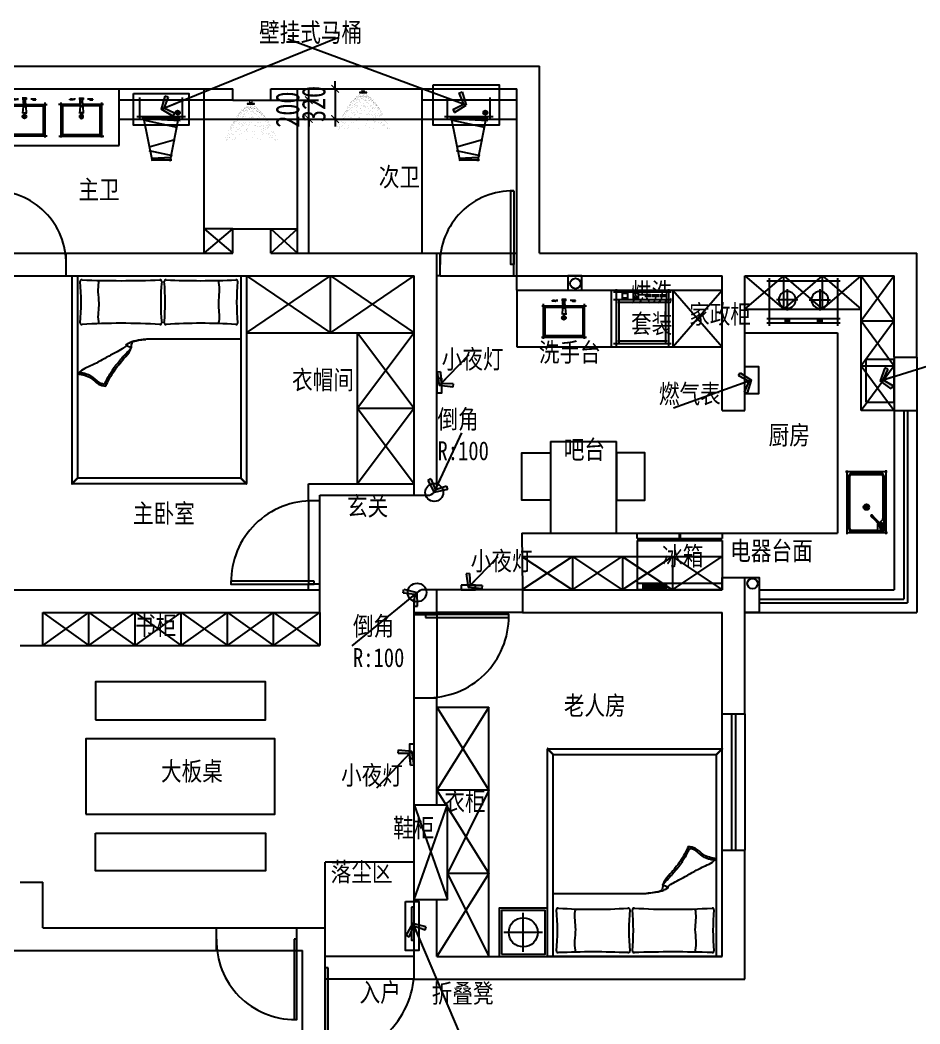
# Model space of a CAD drawing. Header units: millimetres. Extents: x -2231407 to 1513712, y -2704583 to 257.
# Drawn here: x 592898 to 602422, y -1352270 to -1341649 of the extents above; entities that cross this region are included whole.
import ezdxf

# ---------------------------------------------------------------- set-up
doc = ezdxf.new("R2010")
doc.units = ezdxf.units.MM
doc.layers.add('044', color=131, linetype='Continuous', lineweight=9)
for name, color, linetype in [('3', 3, 'Continuous'), ('4', 4, 'Continuous'), ('IBS-Refe', 50, 'Continuous')]:
    doc.layers.add(name, color=color, linetype=linetype)
doc.styles.add('仿宋', font='', dxfattribs={"width": 0.8})
doc.styles.add('说明文字', font='', dxfattribs={"width": 0.75})
doc.styles.get('仿宋').set_extended_font_data('仿宋_GB2312')
doc.styles.get('说明文字').set_extended_font_data('SimSun')
doc.dimstyles.new('1--100', dxfattribs={"dimscale": 100, "dimtxt": 2.5, "dimasz": 0.8, "dimexe": 1, "dimexo": 0.1, "dimgap": 1, "dimtad": 3, "dimdec": 4, "dimrnd": 5, "dimzin": 0, "dimdsep": 46, "dimtxsty": '说明文字', "dimblk": 'ARCHTICK', "dimcen": 0.13, "dimazin": 0, "dimtfac": 1, "dimtdec": 4, "dimtix": 1, "dimtmove": 2, "dimatfit": 3, "dimldrblk": '0定义箭头', "dimfxl": 5, "dimfxlon": 1, "dimtvp": 1, "dimtolj": 1, "dimtzin": 0, "dimarcsym": 0})

# ---------------------------------------------------------------- blocks, each defined once
blk = doc.blocks.new('3r32r232r2')
at = {"color": 8}
for p, q in [((557224, -1317317), (557224, -1319513)), ((557224, -1317317, 0), (559074, -1317317, 0)), ((557284, -1317317), (557284, -1319453)), ((559014, -1317317), (559014, -1319453)), ((559074, -1317317), (559074, -1319513)), ((557284, -1319453), (557224, -1319513)), ((557288, -1319457), (557228, -1319517)), ((557284, -1319453), (557288, -1319457)), ((559010, -1319457), (557288, -1319457)), ((559014, -1319453), (559010, -1319457)), ((559010, -1319457), (559070, -1319517)), ((559014, -1319453), (559074, -1319513)), ((559070, -1319517), (557228, -1319517))]:
    blk.add_line(p, q, dxfattribs=at)
for centre, radius, start, end in [((557329, -1317375), 16.1, 75.7063, 187.4418), ((557746, -1306191), 11176, 267.8814, 272.1186), ((558159, -1317375), 16.1, 352.5582, 104.2937), ((558219, -1317375), 16.1, 75.7063, 187.4418), ((558591, -1308671), 8696, 267.5723, 272.4277), ((558964, -1317375), 16.1, 352.5582, 104.2937), ((554807, -1317595), 2516, 355.0304, 4.9696), ((560453, -1317595), 2288, 174.5349, 185.4651), ((555925, -1317595), 2288, 354.5349, 5.4651), ((561257, -1317595), 2288, 174.5349, 185.4651), ((557329, -1317815), 16.1, 172.5582, 284.2937), ((557746, -1324737), 6919, 86.5769, 93.4231), ((558159, -1317815), 16.1, 255.7063, 7.4418), ((558219, -1317815), 16.1, 172.5582, 284.2937), ((558591, -1323203), 5385, 86.0777, 93.9223), ((558964, -1317815), 16.1, 255.7063, 7.4418), ((557226, -1319515), 3, 134.9931, 315.0996), ((559072, -1319515), 3, 224.9004, 45.0069)]:
    blk.add_arc(centre, radius, start, end, dxfattribs=at)
for points, knots in [([(557514, -1317822), (557512, -1317814), (557496, -1317743), (557523, -1317629), (557501, -1317492), (557506, -1317411), (557512, -1317371), (557513, -1317365)], [0, 0, 0, 0, 24.551262, 217.459975, 337.028895, 437.217911, 458.216546, 458.216546, 458.216546, 458.216546]), ([(558779, -1317822), (558781, -1317814), (558797, -1317743), (558769, -1317629), (558791, -1317492), (558786, -1317411), (558780, -1317371), (558779, -1317365)], [0, 0, 0, 0, 24.551262, 217.459975, 337.028895, 437.217911, 458.216546, 458.216546, 458.216546, 458.216546]), ([(559014, -1317985), (558611, -1317985), (558145, -1317985), (558010, -1317987), (557893, -1318002), (557813, -1318029), (557801, -1318071), (557675, -1318131), (557544, -1318207), (557439, -1318264), (557345, -1318302), (557303, -1318337), (557284, -1318353)], [96.646583, 96.646583, 96.646583, 96.646583, 862.076778, 918.615066, 991.086884, 1068.140151, 1171.141488, 1349.581713, 1485.494659, 1623.483177, 1710.544261, 1786.221499, 1786.221499, 1786.221499, 1786.221499]), ([(557583, -1318484), (557610, -1318429), (557662, -1318324), (557765, -1318204), (557859, -1318101), (557853, -1318027), (557877, -1318001), (558009, -1317989)], [0, 0, 0, 0, 183.123786, 351.251627, 469.436762, 603.05833, 703.77943, 703.77943, 703.77943, 703.77943]), ([(557571, -1318461), (557578, -1318448), (557586, -1318432), (557605, -1318395), (557616, -1318376), (557631, -1318349), (557636, -1318341), (557645, -1318327), (557649, -1318321), (557657, -1318309), (557660, -1318304), (557667, -1318294), (557670, -1318289), (557681, -1318275), (557688, -1318266), (557710, -1318238), (557725, -1318220), (557746, -1318196), (557752, -1318189), (557760, -1318180), (557763, -1318176), (557769, -1318170), (557772, -1318167), (557781, -1318157), (557787, -1318150), (557805, -1318131), (557817, -1318118), (557836, -1318099), (557843, -1318093), (557856, -1318081), (557863, -1318075), (557784, -1318057), (557799, -1318045), (557820, -1318031), (557826, -1318027), (557833, -1318023), (557834, -1318022), (557836, -1318021)], [11.446693, 11.446693, 11.446693, 11.446693, 66.20458, 66.20458, 132.409159, 132.409159, 157.738839, 157.738839, 181.269338, 181.269338, 198.679267, 198.679267, 216.089197, 216.089197, 250.909056, 250.909056, 320.548774, 320.548774, 345.827712, 345.827712, 358.848719, 358.848719, 371.869725, 371.869725, 397.911737, 397.911737, 449.995762, 449.995762, 476.701855, 476.701855, 503.407948, 503.407948, 556.820133, 556.820133, 576.394027, 576.394027, 580.819388, 580.819388, 580.819388, 580.819388]), ([(557284, -1318353), (557335, -1318362), (557421, -1318376), (557495, -1318468), (557556, -1318479), (557583, -1318484)], [0, 0, 0, 0, 150.204704, 251.768605, 330.790219, 330.790219, 330.790219, 330.790219]), ([(557304, -1318337), (557304, -1318337), (557304, -1318336), (557325, -1318340), (557337, -1318342), (557362, -1318348), (557375, -1318352), (557396, -1318359), (557405, -1318363), (557418, -1318369), (557422, -1318371), (557428, -1318375), (557430, -1318376), (557434, -1318379), (557436, -1318380), (557439, -1318382), (557440, -1318383), (557442, -1318385), (557444, -1318386), (557447, -1318388), (557450, -1318390), (557456, -1318396), (557461, -1318400), (557469, -1318407), (557474, -1318411), (557482, -1318418), (557486, -1318422), (557494, -1318429), (557497, -1318432), (557505, -1318438), (557509, -1318440), (557514, -1318443), (557515, -1318444), (557517, -1318445), (557518, -1318446), (557520, -1318447), (557522, -1318447), (557525, -1318449), (557528, -1318450), (557536, -1318453), (557541, -1318455), (557554, -1318458), (557560, -1318459), (557568, -1318461), (557570, -1318461), (557571, -1318461)], [0, 0, 0, 0, 24.319537, 24.319537, 60.416536, 60.416536, 96.513536, 96.513536, 124.132877, 124.132877, 135.417576, 135.417576, 143.707623, 143.707623, 148.705619, 148.705619, 152.813805, 152.813805, 156.921991, 156.921991, 165.138364, 165.138364, 181.57111, 181.57111, 198.003855, 198.003855, 214.4366, 214.4366, 230.869346, 230.869346, 247.302091, 247.302091, 251.381041, 251.381041, 256.076136, 256.076136, 260.771232, 260.771232, 270.161424, 270.161424, 290.550085, 290.550085, 310.938746, 310.938746, 316.14782, 316.14782, 316.14782, 316.14782])]:
    blk.add_open_spline(points, degree=3, knots=knots, dxfattribs=at)
blk = doc.blocks.new('A$Cfcae891e')
at = {"color": 8}
for p, q in [((774, 477), (0, 477)), ((774, 432), (0, 432)), ((27, 504), (27, 0)), ((188, 464), (242, 464)), ((242, 446), (188, 446)), ((192, 441), (192, 468)), ((237, 468), (237, 441)), ((587, 464), (533, 464)), ((533, 446), (587, 446)), ((537, 468), (537, 441)), ((582, 441), (582, 468)), ((747, 0), (747, 504)), ((215, 117), (215, 342)), ((560, 117), (560, 342)), ((327, 230), (102, 230)), ((447, 230), (672, 230)), ((0, 27), (774, 27))]:
    blk.add_line(p, q, dxfattribs=at)
for centre in [(215, 230), (560, 230)]:
    blk.add_circle(centre, 90, dxfattribs=at)
blk = doc.blocks.new('3r23r22')
at = {"color": 8}
for p, q in [((989451, -1255807), (989891, -1255807)), ((989467, -1256471), (989467, -1255796)), ((989487, -1256412), (989487, -1255852)), ((989497, -1256412), (989497, -1255852)), ((989512, -1255827), (989832, -1255827)), ((989512, -1255837), (989832, -1255837)), ((989847, -1255852), (989847, -1256305)), ((989857, -1255852), (989857, -1256423)), ((989877, -1255791), (989877, -1256470)), ((989732, -1256292), (989722, -1256283)), ((989823, -1256380), (989733, -1256291)), ((989745, -1256279), (989735, -1256270)), ((989833, -1256370), (989743, -1256281)), ((989791, -1256361), (989791, -1256427)), ((989843, -1256316), (989810, -1256348)), ((989840, -1256392), (989815, -1256392)), ((989818, -1256375), (989818, -1256381)), ((989818, -1256381), (989828, -1256387)), ((989828, -1256364), (989827, -1256364)), ((989838, -1256370), (989828, -1256364)), ((989828, -1256387), (989838, -1256381)), ((989834, -1256407), (989840, -1256407)), ((989838, -1256381), (989838, -1256370)), ((989840, -1256407), (989863, -1256429)), ((989894, -1256457), (989458, -1256457)), ((989512, -1256427), (989791, -1256427)), ((989832, -1256437), (989512, -1256437)), ((989855, -1256439), (989831, -1256427)), ((989855, -1256439), (989857, -1256438)), ((989857, -1256438), (989857, -1256412)), ((989863, -1256429), (989857, -1256438))]:
    blk.add_line(p, q, dxfattribs=at)
for radius in [29.6, 5.56]:
    blk.add_circle((989672, -1256183), radius, dxfattribs=at)
for centre, radius, start, end in [((989512, -1255852), 25, 90, 180), ((989512, -1255852), 15, 90, 180), ((989830, -1255854), 26.6, 3.3627, 86.6373), ((989832, -1255852), 15, 0, 90), ((989729, -1256276), 9, 45, 225), ((989737, -1256284), 9.18, 236.5049, 265.3459), ((989742, -1256290), 8.79, 82.1903, 187.8097), ((989737, -1256284), 9.18, 4.6541, 33.4951), ((989791, -1256346), 15, 270, 306.4647), ((989828, -1256375), 22, 153.553, 234.7406), ((989917, -1256394), 102, 178.7342, 200.3736), ((989828, -1256375), 22, 305.2594, 116.447), ((989828, -1256375), 7, 225, 45), ((989732, -1256403), 102, 346.3665, 357.7768), ((989739, -1256394), 102, 352.6351, 1.2658), ((989832, -1256305), 15, 315, 0), ((989512, -1256412), 25, 180, 270), ((989512, -1256412), 15, 180, 270), ((989828, -1256409), 21.8, 252.2899, 285.9255), ((989917, -1256394), 98.7, 201.5267, 203.5112), ((989828, -1256409), 24.8, 265.8388, 272.79), ((989739, -1256394), 98.7, 336.466, 338.4241), ((989832, -1256412), 25, 270, 0), ((989739, -1256394), 102, 339.5083, 340.0003)]:
    blk.add_arc(centre, radius, start, end, dxfattribs=at)
for centre, major_axis in [((989652, -1256176), (-3.81, 1.37)), ((989662, -1256164), (-2.04, 3.5)), ((989676, -1256162), (0.69, 3.99)), ((989689, -1256169), (3.09, 2.61)), ((989694, -1256183), (4.05, 0.02))]:
    blk.add_ellipse(centre, major_axis=major_axis, ratio=0.197044, dxfattribs=at)
for centre, major_axis in [((989652, -1256190), (3.8, 1.4)), ((989689, -1256196), (-3.11, 2.59)), ((989662, -1256201), (2.01, 3.51)), ((989676, -1256204), (-0.72, 3.98))]:
    blk.add_ellipse(centre, major_axis=major_axis, ratio=0.197044, start_param=3.141593, end_param=9.424778, dxfattribs=at)
blk = doc.blocks.new('3r3r232233')
at = {"color": 4}
for p, q in [((967763, -1347682), (968663, -1347682)), ((967763, -1347741), (967763, -1347682)), ((967763, -1347741), (968663, -1347741)), ((968663, -1347682), (968663, -1347741)), ((967763, -1347763), (968663, -1347763)), ((967763, -1347763), (967763, -1348282)), ((968663, -1347763), (968663, -1348282)), ((968663, -1348282), (967763, -1348282))]:
    blk.add_line(p, q, dxfattribs=at)
at = {"color": 8}
for p, q in [((967787, -1347741), (967787, -1347763)), ((967833, -1347741), (967833, -1347763)), ((968208, -1347682), (968208, -1347741)), ((968218, -1347682), (968218, -1347741)), ((968581, -1347741), (968581, -1347763)), ((968627, -1347741), (968627, -1347763)), ((968663, -1348216), (967763, -1348216)), ((967826, -1348282), (967826, -1348216)), ((968071, -1348227), (967826, -1348227)), ((968071, -1348238), (967826, -1348238)), ((968071, -1348249), (967826, -1348249)), ((968071, -1348260), (967826, -1348260)), ((968071, -1348271), (967826, -1348271)), ((967849, -1348282), (967849, -1348216)), ((967871, -1348282), (967871, -1348216)), ((967893, -1348282), (967893, -1348216)), ((967915, -1348282), (967915, -1348216)), ((967937, -1348282), (967937, -1348216)), ((967960, -1348282), (967960, -1348216)), ((967982, -1348282), (967982, -1348216)), ((968004, -1348282), (968004, -1348216)), ((968026, -1348282), (968026, -1348216)), ((968049, -1348282), (968049, -1348216)), ((968071, -1348282), (968071, -1348216))]:
    blk.add_line(p, q, dxfattribs=at)
blk = doc.blocks.new('A$C1d75a51d')
at = {"color": 8}
for p, q in [((610, 580), (0, 580)), ((30, 610), (30, 0)), ((565, 550), (45, 550)), ((60, 565), (60, 125)), ((550, 125), (550, 565)), ((580, 0), (580, 610)), ((0, 110), (610, 110)), ((45, 140), (565, 140)), ((0, 30), (610, 30)), ((150, 95), (90, 95)), ((90, 45), (150, 45)), ((95, 100), (95, 40)), ((145, 40), (145, 100)), ((265, 95), (205, 95)), ((205, 45), (265, 45)), ((210, 100), (210, 40)), ((260, 40), (260, 100)), ((395, 80), (335, 80)), ((335, 60), (395, 60)), ((340, 85), (340, 55)), ((390, 55), (390, 85)), ((475, 80), (415, 80)), ((415, 60), (475, 60)), ((420, 85), (420, 55)), ((470, 55), (470, 85)), ((555, 80), (495, 80)), ((495, 60), (555, 60)), ((500, 85), (500, 55)), ((550, 55), (550, 85))]:
    blk.add_line(p, q, dxfattribs=at)
blk = doc.blocks.new('A$C7D20469C')
at = {"color": 8}
for p, q in [((250, 450), (250, 50)), ((450, 250), (50, 250))]:
    blk.add_line(p, q, dxfattribs=at)
for points in [[(500, 0), (500, 500), (0, 500), (0, 0)], [(475, 25), (475, 475), (25, 475), (25, 25)]]:
    blk.add_lwpolyline(points, close=True, dxfattribs=at)
blk.add_circle((250, 250), 150, dxfattribs=at)
blk = doc.blocks.new('214')
h = blk.add_hatch(color=8)
edge = h.paths.add_edge_path()
edge.add_ellipse((984258, -1438081), major_axis=(-12.4, 12.4), ratio=1, start_angle=225, end_angle=405)
edge.add_ellipse((984258, -1438081), major_axis=(-12.4, 12.4), ratio=1, start_angle=45, end_angle=225)
at = {"color": 4}
for p, q in [((983854, -1438151), (983854, -1437921)), ((984304, -1438149), (984304, -1437921)), ((984336, -1437949), (983829, -1437949)), ((984336, -1438124), (983820, -1438124)), ((983987, -1438595), (983892, -1438124)), ((984173, -1438595), (984265, -1438124)), ((984191, -1438584), (983983, -1438584))]:
    blk.add_line(p, q, dxfattribs=at)
at = {"color": 8}
for p, q in [((983877, -1438130), (984279, -1438130)), ((984277, -1438136), (983883, -1438136)), ((984279, -1438166), (983881, -1438145)), ((984249, -1438237), (983891, -1438161)), ((984224, -1438368), (983950, -1438446)), ((984198, -1438539), (983950, -1438486)), ((984183, -1438554), (983975, -1438567)), ((984181, -1438575), (983973, -1438579))]:
    blk.add_line(p, q, dxfattribs=at)
blk.add_ellipse((984254, -1438081), major_axis=(-15.6, 15.6), ratio=1, start_param=0.835351, end_param=7.118536, dxfattribs=at)
blk = doc.blocks.new('A$C9808678f')
at = {"color": 8}
for p, q in [((62, 565), (527, 565)), ((88, 309), (88, 596)), ((88, 545), (506, 545)), ((108, 309), (108, 567)), ((488, 571), (488, 29)), ((508, 594), (508, 0)), ((8, 432), (25, 432)), ((19, 440), (19, 381)), ((19, 413), (21, 413)), ((19, 407), (24, 407)), ((21, 448), (21, 413)), ((27, 448), (21, 448)), ((27, 410), (27, 448)), ((0, 273), (25, 273)), ((2, 318), (25, 318)), ((8, 387), (24, 387)), ((8, 323), (8, 266)), ((19, 323), (19, 267)), ((71, 309), (21, 309)), ((71, 282), (21, 282)), ((71, 309), (117, 309)), ((71, 282), (117, 282)), ((88, 3), (88, 282)), ((108, 29), (108, 282)), ((113, 282), (113, 309)), ((115, 312), (204, 320)), ((115, 278), (203, 270)), ((117, 276), (117, 315)), ((198, 310), (198, 328)), ((198, 281), (198, 310)), ((201, 310), (198, 310)), ((201, 281), (198, 281)), ((198, 281), (198, 265)), ((201, 281), (201, 310)), ((236, 309), (263, 282)), ((236, 282), (263, 309)), ((8, 203), (25, 203)), ((8, 158), (24, 158)), ((19, 149), (19, 215)), ((19, 184), (24, 184)), ((19, 178), (21, 178)), ((21, 142), (21, 178)), ((27, 142), (21, 142)), ((27, 180), (27, 142)), ((528, 25), (63, 25)), ((504, 45), (93, 45))]:
    blk.add_line(p, q, dxfattribs=at)
for radius in [25.5, 19]:
    blk.add_circle((249, 295), radius, dxfattribs=at)
for centre, radius, start, end in [((24, 410), 3.43, 270, 0), ((21, 295), 13.4, 90, 98.4307), ((21, 295), 13.4, 261.5693, 270), ((64, 295), 13.4, 90, 270), ((24, 180), 3.43, 0, 90)]:
    blk.add_arc(centre, radius, start, end, dxfattribs=at)
blk = doc.blocks.new('A$C3D6C2CD6')
at = {"layer": '044'}
for p, q in [((261, 398), (261, 425)), ((261, 425), (280, 425)), ((280, 425), (280, 398)), ((311, 389), (231, 389)), ((231, 389), (231, 382)), ((231, 382), (311, 382)), ((231, 382), (311, 382)), ((253, 387), (253, 398)), ((253, 398), (288, 398)), ((288, 387), (253, 387)), ((280, 398), (261, 398)), ((288, 398), (288, 387)), ((311, 382), (311, 389))]:
    blk.add_line(p, q, dxfattribs=at)
at = {"layer": '044', "color": 252}
for p, q in [((177, 322), (177, 322)), ((187, 321), (187, 321)), ((192, 327), (192, 327)), ((194, 322), (194, 322)), ((194, 320), (194, 320)), ((201, 341), (201, 341)), ((203, 337), (203, 337)), ((205, 340), (205, 340)), ((207, 345), (207, 345)), ((211, 335), (211, 335)), ((218, 351), (218, 351)), ((222, 329), (222, 329)), ((223, 349), (223, 349)), ((228, 347), (228, 347)), ((229, 361), (229, 361)), ((232, 361), (232, 361)), ((234, 348), (234, 348)), ((240, 347), (240, 347)), ((241, 341), (241, 341)), ((245, 334), (245, 334)), ((246, 358), (246, 358)), ((247, 345), (247, 345)), ((255, 324), (255, 324)), ((256, 340), (256, 340)), ((258, 345), (258, 345)), ((259, 328), (259, 328)), ((261, 322), (261, 322)), ((262, 371), (262, 371)), ((262, 347), (262, 347)), ((268, 350), (268, 350)), ((268, 343), (268, 343)), ((270, 352), (270, 352)), ((272, 361), (272, 361)), ((275, 342), (275, 342)), ((278, 334), (278, 334)), ((279, 359), (279, 359)), ((281, 341), (281, 341)), ((283, 364), (283, 364)), ((286, 345), (286, 345)), ((292, 340), (292, 340)), ((296, 345), (296, 345)), ((301, 329), (301, 329)), ((303, 339), (303, 339)), ((306, 339), (306, 339)), ((308, 341), (308, 341)), ((309, 338), (309, 338)), ((312, 361), (312, 361)), ((312, 358), (312, 358)), ((312, 333), (312, 333)), ((321, 353), (321, 353)), ((321, 341), (321, 341)), ((326, 345), (326, 345)), ((327, 335), (327, 335)), ((328, 321), (328, 321)), ((329, 345), (329, 345)), ((337, 334), (337, 334)), ((341, 329), (341, 329)), ((344, 333), (344, 333)), ((345, 328), (345, 328)), ((346, 332), (346, 332)), ((347, 330), (347, 330)), ((362, 320), (362, 320)), ((106, 213), (106, 213)), ((107, 232), (107, 232)), ((111, 233), (111, 233)), ((118, 230), (118, 230)), ((124, 250), (124, 250)), ((125, 224), (125, 224)), ((129, 262), (129, 262)), ((130, 245), (130, 245)), ((136, 261), (136, 261)), ((136, 249), (136, 249)), ((139, 279), (139, 279)), ((141, 277), (141, 277)), ((142, 261), (142, 261)), ((142, 217), (142, 217)), ((146, 281), (146, 281)), ((150, 289), (150, 289)), ((150, 228), (150, 228)), ((153, 292), (153, 292)), ((154, 232), (154, 232)), ((157, 249), (157, 249)), ((158, 274), (158, 274)), ((159, 299), (159, 299)), ((165, 303), (165, 303)), ((165, 290), (165, 290)), ((172, 297), (172, 297)), ((176, 311), (176, 311)), ((176, 289), (176, 289)), ((177, 313), (177, 313)), ((178, 256), (178, 256)), ((179, 316), (179, 316)), ((180, 256), (180, 256)), ((181, 242), (181, 242)), ((191, 309), (191, 309)), ((191, 249), (191, 249)), ((192, 273), (192, 273)), ((196, 313), (196, 313)), ((198, 253), (198, 253)), ((201, 306), (201, 306)), ((201, 224), (201, 224)), ((202, 276), (202, 276)), ((207, 280), (207, 280)), ((212, 318), (212, 318)), ((212, 313), (212, 313)), ((214, 233), (214, 233)), ((215, 251), (215, 251)), ((222, 316), (222, 316)), ((228, 296), (228, 296)), ((232, 304), (232, 304)), ((235, 314), (235, 314)), ((242, 281), (242, 281)), ((243, 222), (243, 222)), ((245, 215), (245, 215)), ((258, 245), (258, 245)), ((270, 310), (270, 310)), ((273, 240), (273, 240)), ((277, 273), (277, 273)), ((279, 246), (279, 246)), ((281, 306), (281, 306)), ((284, 254), (284, 254)), ((284, 242), (284, 242)), ((291, 307), (291, 307)), ((292, 313), (292, 313)), ((294, 297), (294, 297)), ((300, 224), (300, 224)), ((301, 239), (301, 239)), ((304, 305), (304, 305)), ((309, 281), (309, 281)), ((314, 233), (314, 233)), ((322, 281), (322, 281)), ((325, 222), (325, 222)), ((328, 270), (328, 270)), ((332, 302), (332, 302)), ((333, 318), (333, 318)), ((336, 306), (336, 306)), ((339, 301), (339, 301)), ((345, 308), (345, 308)), ((345, 234), (345, 234)), ((350, 309), (350, 309)), ((351, 248), (351, 248)), ((356, 313), (356, 313)), ((359, 295), (359, 295)), ((359, 246), (359, 246)), ((360, 298), (360, 298)), ((361, 296), (361, 296)), ((366, 297), (366, 297)), ((371, 297), (371, 297)), ((371, 230), (371, 230)), ((372, 306), (372, 306)), ((375, 218), (375, 218)), ((377, 283), (377, 283)), ((378, 308), (378, 308)), ((380, 277), (380, 277)), ((384, 295), (384, 295)), ((384, 271), (384, 271)), ((384, 228), (384, 228)), ((385, 280), (385, 280)), ((386, 259), (386, 259)), ((392, 221), (392, 221)), ((394, 270), (394, 270)), ((395, 281), (395, 281)), ((398, 283), (398, 283)), ((400, 265), (400, 265)), ((405, 226), (405, 226)), ((406, 259), (406, 259)), ((407, 246), (407, 246)), ((409, 245), (409, 245)), ((410, 258), (410, 258)), ((410, 248), (410, 248)), ((415, 248), (415, 248)), ((417, 257), (417, 257)), ((418, 224), (418, 224)), ((426, 245), (426, 245)), ((426, 221), (426, 221)), ((429, 223), (429, 223)), ((430, 232), (430, 232)), ((435, 225), (435, 225)), ((439, 213), (439, 213)), ((440, 221), (440, 221)), ((444, 216), (444, 216)), ((36, 109), (36, 109)), ((53, 128), (53, 128)), ((54, 139), (54, 139)), ((60, 149), (60, 149)), ((60, 114), (60, 114)), ((61, 138), (61, 138)), ((65, 153), (65, 153)), ((70, 121), (70, 121)), ((71, 164), (71, 164)), ((73, 172), (73, 172)), ((75, 159), (75, 159)), ((82, 136), (82, 136)), ((84, 182), (84, 182)), ((86, 184), (86, 184)), ((87, 152), (87, 152)), ((90, 200), (90, 200)), ((91, 185), (91, 185)), ((95, 200), (95, 200)), ((97, 180), (97, 180)), ((101, 201), (101, 201)), ((102, 184), (102, 184)), ((106, 199), (106, 199)), ((114, 131), (114, 131)), ((119, 197), (119, 197)), ((126, 113), (126, 113)), ((127, 207), (127, 207)), ((142, 120), (142, 120)), ((143, 177), (143, 177)), ((147, 126), (147, 126)), ((152, 193), (152, 193)), ((155, 163), (155, 163)), ((158, 109), (158, 109)), ((169, 174), (169, 174)), ((175, 144), (175, 144)), ((179, 155), (179, 155)), ((185, 172), (185, 172)), ((188, 153), (188, 153)), ((198, 193), (198, 193)), ((207, 180), (207, 180)), ((213, 186), (213, 186)), ((220, 117), (220, 117)), ((229, 166), (229, 166)), ((229, 118), (229, 118)), ((231, 126), (231, 126)), ((241, 160), (241, 160)), ((252, 193), (252, 193)), ((255, 163), (255, 163)), ((282, 192), (282, 192)), ((309, 158), (309, 158)), ((315, 155), (315, 155)), ((323, 160), (323, 160)), ((341, 187), (341, 187)), ((341, 151), (341, 151)), ((351, 193), (351, 193)), ((358, 149), (358, 149)), ((368, 189), (368, 189)), ((369, 212), (369, 212)), ((374, 144), (374, 144)), ((380, 117), (380, 117)), ((387, 152), (387, 152)), ((400, 124), (400, 124)), ((401, 143), (401, 143)), ((405, 130), (405, 130)), ((407, 159), (407, 159)), ((425, 112), (425, 112)), ((427, 195), (427, 195)), ((427, 140), (427, 140)), ((433, 209), (433, 209)), ((437, 159), (437, 159)), ((443, 207), (443, 207)), ((444, 138), (444, 138)), ((448, 128), (448, 128)), ((450, 154), (450, 154)), ((452, 186), (452, 186)), ((458, 196), (458, 196)), ((458, 171), (458, 171)), ((458, 138), (458, 138)), ((462, 185), (462, 185)), ((462, 142), (462, 142)), ((464, 152), (464, 152)), ((470, 164), (470, 164)), ((473, 166), (473, 166)), ((474, 158), (474, 158)), ((0, 25), (0, 25)), ((16, 5), (16, 5)), ((19, 53), (19, 53)), ((24, 27), (24, 27)), ((24, 11), (24, 11)), ((38, 75), (38, 75)), ((40, 25), (40, 25)), ((48, 35), (48, 35)), ((49, 64), (49, 64)), ((63, 73), (63, 73)), ((69, 103), (69, 103)), ((70, 104), (70, 104)), ((76, 60), (76, 60)), ((78, 7), (78, 7)), ((82, 66), (82, 66)), ((102, 8), (102, 8)), ((112, 33), (112, 33)), ((113, 98), (113, 98)), ((113, 18), (113, 18)), ((114, 95), (114, 95)), ((151, 64), (151, 64)), ((170, 71), (170, 71)), ((200, 89), (200, 89)), ((224, 104), (224, 104)), ((226, 7), (226, 7)), ((236, 99), (236, 99)), ((283, 93), (283, 93)), ((292, 33), (292, 33)), ((307, 59), (307, 59)), ((313, 89), (313, 89)), ((343, 20), (343, 20)), ((376, 6), (376, 6)), ((379, 89), (379, 89)), ((391, 78), (391, 78)), ((393, 66), (393, 66)), ((403, 104), (403, 104)), ((404, 76), (404, 76)), ((438, 72), (438, 72)), ((454, 60), (454, 60)), ((461, 72), (461, 72)), ((468, 71), (468, 71)), ((471, 33), (471, 33)), ((484, 50), (484, 50)), ((489, 96), (489, 96)), ((489, 33), (489, 33)), ((499, 88), (499, 88)), ((499, 32), (499, 32)), ((501, 47), (501, 47)), ((509, 80), (509, 80)), ((512, 95), (512, 95)), ((523, 70), (523, 70)), ((526, 8), (526, 8)), ((528, 56), (528, 56)), ((528, 3), (528, 3)), ((532, 13), (532, 13)), ((554, 7), (554, 7)), ((10, 0), (10, 0))]:
    blk.add_line(p, q, dxfattribs=at)
blk = doc.blocks.new('0定义箭头')
at = {"layer": 'IBS-Refe', "color": 3}
for p, q in [((-1.44, 1.15), (-1.09, 1.44)), ((-1.09, 1.44), (0, 0)), ((-0.37, 0), (-2.13, 0)), ((-1.44, 1.15), (-0.37, 0)), ((-1.44, -1.15), (-0.37, 0)), ((-1.09, -1.44), (0, 0)), ((-1.44, -1.15), (-1.09, -1.44))]:
    blk.add_line(p, q, dxfattribs=at)
for points in [[(-1.44, 1.15), (-1.09, 1.44), (-0.37, 0), (0, 0)], [(-1.44, -1.15), (-1.09, -1.44), (-0.37, 0), (0, 0)]]:
    blk.add_solid(points, dxfattribs=at)
blk = doc.blocks.new('_ArchTick')
at = {"color": 0, "linetype": 'ByBlock', "const_width": 0.15}
blk.add_lwpolyline([(-0.5, -0.5), (0.5, 0.5)], dxfattribs=at)
blk = doc.blocks.new('*D292')
at = {"color": 1, "lineweight": -2, "ltscale": 3}
for p, q in [((596232, -1342376), (596232, -1342296)), ((595965, -1342376), (596332, -1342376)), ((596232, -1342376), (596232, -1342696)), ((595965, -1342696), (596332, -1342696)), ((596232, -1342696), (596232, -1342776))]:
    blk.add_line(p, q, dxfattribs=at)
at = {"layer": 'Defpoints', "color": 0, "ltscale": 3}
for p in [(595955, -1342376), (595955, -1342696), (596232, -1342696)]:
    blk.add_point(p, dxfattribs=at)
at = {"color": 1, "lineweight": -2, "ltscale": 3, "xscale": 80, "yscale": 80, "zscale": 80}
for p, rotation in [((596232, -1342376), 270), ((596232, -1342696), 90)]:
    blk.add_blockref('_ArchTick', p, dxfattribs=dict(at, rotation=rotation))
at = {"color": 2, "ltscale": 3, "insert": (596007, -1342536), "char_height": 250, "attachment_point": 5, "rotation": 90, "style": '说明文字'}
blk.add_mtext('\\A1;320', dxfattribs=at)
blk = doc.blocks.new('*D293')
at = {"color": 1, "lineweight": -2, "ltscale": 3}
for p, q in [((595955, -1342496), (595955, -1342416)), ((595845, -1342496), (596055, -1342496)), ((595955, -1342696), (595955, -1342496)), ((595845, -1342696), (596055, -1342696)), ((595955, -1342696), (595955, -1342776))]:
    blk.add_line(p, q, dxfattribs=at)
at = {"layer": 'Defpoints', "color": 0, "ltscale": 3}
for p in [(595835, -1342496), (595955, -1342496), (595835, -1342696)]:
    blk.add_point(p, dxfattribs=at)
at = {"color": 1, "lineweight": -2, "ltscale": 3, "xscale": 80, "yscale": 80, "zscale": 80}
for p, rotation in [((595955, -1342496), 270), ((595955, -1342696), 90)]:
    blk.add_blockref('_ArchTick', p, dxfattribs=dict(at, rotation=rotation))
at = {"color": 2, "ltscale": 3, "insert": (595730, -1342596), "char_height": 250, "attachment_point": 5, "rotation": 90, "style": '说明文字'}
blk.add_mtext('\\A1;200', dxfattribs=at)
blk = doc.blocks.new('*D543')
at = {"color": 1, "lineweight": -2, "ltscale": 3}
for p, q in [((731780, -1347276), (731780, -1347196)), ((731780, -1347276), (731680, -1347276)), ((731780, -1347276), (731780, -1347676)), ((731280, -1347676), (731880, -1347676)), ((731780, -1347676), (731780, -1347756))]:
    blk.add_line(p, q, dxfattribs=at)
at = {"layer": 'Defpoints', "color": 0, "ltscale": 3}
for p in [(731780, -1347276), (-2231407, -1347676), (731780, -1347676)]:
    blk.add_point(p, dxfattribs=at)
at = {"color": 1, "lineweight": -2, "ltscale": 3, "xscale": 80, "yscale": 80, "zscale": 80}
for p, rotation in [((731780, -1347276), 270), ((731780, -1347676), 90)]:
    blk.add_blockref('_ArchTick', p, dxfattribs=dict(at, rotation=rotation))
at = {"color": 2, "ltscale": 3, "insert": (731555, -1347476), "char_height": 250, "attachment_point": 5, "rotation": 90, "style": '说明文字'}
blk.add_mtext('\\A1;400', dxfattribs=at)

msp = doc.modelspace()

# ---------------------------------------------------------------- linework, layer by layer
at = {"ltscale": 3}
for p, q in [((592305.32054, -1342135.94222), (598395.32054, -1342135.94222)), ((598395.32054, -1344115.94222), (598395.32054, -1342135.94222)), ((592305.32054, -1342375.94222), (595150.32054, -1342375.94222)), ((595150.32054, -1342495.94222), (595150.32054, -1342375.94222)), ((595550.32054, -1342375.94222), (598155.32054, -1342375.94222)), ((595550.32054, -1342495.94222), (595550.32054, -1342375.94222)), ((598155.32054, -1344355.94222), (598155.32054, -1342375.94222)), ((595150.32054, -1342495.94222), (595550.32054, -1342495.94222)), ((595150.32054, -1343855.94222), (595550.32054, -1343855.94222)), ((595150.32054, -1344115.94222), (595150.32054, -1343855.94222)), ((595550.32054, -1344115.94222), (595550.32054, -1343855.94222)), ((593385.32054, -1344115.94222), (595150.32054, -1344115.94222)), ((593385.32054, -1344355.94222), (593385.32054, -1344115.94222)), ((595550.32054, -1344115.94222), (597310.32054, -1344115.94222)), ((597310.32054, -1346575.94222), (597310.32054, -1344115.94222)), ((598395.32054, -1344115.94222), (602390.32054, -1344115.94222)), ((602390.32054, -1345215.94222), (602390.32054, -1344115.94222)), ((593385.32054, -1344355.94222), (597070.32054, -1344355.94222)), ((597070.32054, -1346675.94222), (597070.32054, -1344355.94222)), ((598155.32054, -1344355.94222), (600330.32054, -1344355.94222)), ((600330.32054, -1345780.94222), (600330.32054, -1344355.94222)), ((600570.32054, -1345780.94222), (600570.32054, -1344355.94222)), ((600570.32054, -1344355.94222), (602150.32054, -1344355.94222)), ((602150.32054, -1345215.94222), (602150.32054, -1344355.94222)), ((602150.32054, -1345215.94222), (602390.32054, -1345215.94222)), ((600330.32054, -1345780.94222), (600570.32054, -1345780.94222)), ((600330.32054, -1347545.94222), (600570.32054, -1347545.94222)), ((600330.32054, -1347675.94222), (600330.32054, -1347545.94222)), ((600570.32054, -1348987.94222), (600570.32054, -1347545.94222)), ((592545.32054, -1347675.94222), (596070.32054, -1347675.94222)), ((596070.32054, -1347915.94222), (596070.32054, -1347675.94222)), ((597310.32054, -1347915.94222), (597310.32054, -1347675.94222)), ((598215.32054, -1347675.94222), (600330.32054, -1347675.94222)), ((598215.32054, -1347675.94222), (598215.32054, -1347915.94222)), ((597070.32054, -1347915.94222), (597070.32054, -1347775.94222)), ((593137.84183, -1348265.94222), (593137.84183, -1347915.94222)), ((593137.84183, -1347915.94222), (596070.32054, -1347915.94222)), ((597070.32054, -1347915.94222), (597310.32054, -1347915.94222)), ((598215.32054, -1347915.94222), (600330.32054, -1347915.94222)), ((600330.32054, -1348987.94222), (600330.32054, -1347915.94222)), ((592897.84183, -1348265.94222), (593137.84183, -1348265.94222)), ((597070.32054, -1349952.94222), (597070.32054, -1348817.94222)), ((597070.32054, -1348817.94222), (597310.32054, -1348817.94222)), ((597310.32054, -1349952.94222), (597310.32054, -1348817.94222)), ((600330.32054, -1348987.94222), (600570.32054, -1348987.94222)), ((600330.32054, -1350432.94222), (600570.32054, -1350432.94222)), ((600330.32054, -1351557.94222), (600330.32054, -1350432.94222)), ((600570.32054, -1351797.94222), (600570.32054, -1350432.94222)), ((592897.84183, -1350770.94222), (593137.84183, -1350770.94222)), ((593137.84183, -1351252.94222), (593137.84183, -1350770.94222)), ((597070.32054, -1351797.94222), (597070.32054, -1350952.94222)), ((597310.32054, -1351557.94222), (597310.32054, -1350952.94222)), ((593137.84183, -1351252.94222), (594977.84183, -1351252.94222)), ((594977.84183, -1351492.94222), (594977.84183, -1351252.94222)), ((595827.84183, -1351492.94222), (595827.84183, -1351252.94222)), ((595827.84183, -1351252.94222), (596127.84183, -1351252.94222)), ((596127.84183, -1354757.94222), (596127.84183, -1351252.94222)), ((592545.32054, -1351492.94222), (594977.84183, -1351492.94222)), ((595827.84183, -1351492.94222), (595887.84183, -1351492.94222)), ((595887.84183, -1354517.94222), (595887.84183, -1351492.94222)), ((597310.32054, -1351557.94222), (600330.32054, -1351557.94222)), ((597070.32054, -1351797.94222), (597310.32054, -1351797.94222)), ((597070.32054, -1351797.94222), (600570.32054, -1351797.94222))]:
    msp.add_line(p, q, dxfattribs=at)
at = {"color": 4}
for p, q in [((593945.32054, -1342975.94222), (593945.32054, -1342375.94222)), ((597155.32054, -1342495.94222), (597155.32054, -1342375.94222)), ((594845.32054, -1344115.94222), (594845.32054, -1342495.94222)), ((597155.32054, -1344115.94222), (597155.32054, -1342495.94222)), ((598155.32054, -1342495.94222), (597155.32054, -1342495.94222)), ((592545.32054, -1342975.94222), (593945.32054, -1342975.94222)), ((595150.32054, -1343855.94222), (594845.32054, -1343855.94222)), ((595550.32054, -1343855.94222), (595835.32054, -1343855.94222)), ((601800.32054, -1345780.94222), (601800.32054, -1344355.94222)), ((598155.32054, -1344505.94222), (598155.32054, -1345105.94222)), ((599155.32054, -1344505.94222), (599155.32054, -1345105.94222)), ((599805.32054, -1344505.94222), (599805.32054, -1345105.94222)), ((600570.32054, -1344705.94222), (601800.32054, -1344705.94222)), ((595295.32054, -1344955.94222), (597070.32054, -1344955.94222)), ((596470.32054, -1346555.94222), (596470.32054, -1344955.94222)), ((600570.32054, -1344955.94222), (601550.32054, -1344955.94222)), ((601550.32054, -1344955.94222), (601550.32054, -1347075.94222)), ((598155.32054, -1345105.94222), (599155.32054, -1345105.94222)), ((599155.32054, -1345105.94222), (600330.32054, -1345105.94222)), ((602150.32054, -1345780.94222), (601800.32054, -1345780.94222)), ((602250.32054, -1345780.94222), (602250.32054, -1347775.94222)), ((602290.32054, -1345780.94222), (602290.32054, -1347815.94222)), ((598510.32054, -1346105.94222), (598510.32054, -1347075.94222)), ((598510.32054, -1346105.94222), (599210.32054, -1346105.94222)), ((599210.32054, -1347075.94222), (599210.32054, -1346105.94222)), ((598210.32054, -1347075.94222), (601550.32054, -1347075.94222)), ((598210.32054, -1347075.94222), (598215.32054, -1347675.94222)), ((598210.32054, -1347325.94222), (600330.32054, -1347325.94222)), ((600722.22701, -1347775.94222), (602250.32054, -1347775.94222)), ((600722.22701, -1347815.94222), (602290.32054, -1347815.94222)), ((596070.32054, -1347915.94222), (596070.32054, -1348265.94222)), ((593137.84183, -1348265.94222), (596070.32054, -1348265.94222)), ((597310.32054, -1348917.94222), (597860.32054, -1348917.94222)), ((597860.32054, -1351557.94222), (597860.32054, -1348917.94222)), ((600430.32054, -1350432.94222), (600430.32054, -1348987.94222)), ((600470.32054, -1348987.94222), (600470.32054, -1350432.94222)), ((597070.32054, -1349952.94222), (597420.32054, -1349952.94222)), ((597070.32054, -1350952.94222), (597070.32054, -1349952.94222)), ((597420.32054, -1350952.94222), (597420.32054, -1349952.94222)), ((597070.32054, -1350952.94222), (597420.32054, -1350952.94222))]:
    msp.add_line(p, q, dxfattribs=at)
at = {"color": 1, "ltscale": 3}
for p, q in [((594845.32054, -1342495.94222), (594845.32054, -1342375.94222)), ((595835.32054, -1344115.94222), (595835.32054, -1342375.94222)), ((595955.32054, -1344115.94222), (595955.32054, -1342375.94222)), ((594845.32054, -1342495.94222), (593945.32054, -1342495.94222)), ((595150.32054, -1342495.94222), (594845.32054, -1342495.94222)), ((595550.32054, -1342495.94222), (595835.32054, -1342495.94222)), ((597310.32054, -1344115.94222), (597342.82054, -1344115.94222)), ((597342.82054, -1344355.94222), (597342.82054, -1344115.94222)), ((598122.82054, -1344355.94222), (598122.82054, -1344115.94222)), ((598122.82054, -1344115.94222), (598155.32054, -1344115.94222)), ((597342.82054, -1344355.94222), (597310.32054, -1344355.94222)), ((598122.82054, -1344355.94222), (598155.32054, -1344355.94222)), ((598155.32054, -1344505.94222), (598155.32054, -1344355.94222)), ((598155.32054, -1344505.94222), (600330.32054, -1344505.94222)), ((602150.32054, -1345215.94222), (602150.32054, -1345780.94222)), ((602390.32054, -1345215.94222), (602390.32054, -1345780.94222)), ((602150.32054, -1345780.94222), (602390.32054, -1345780.94222)), ((595950.32054, -1346735.94222), (595950.32054, -1346555.94222)), ((595950.32054, -1346555.94222), (597070.32054, -1346555.94222)), ((596070.32054, -1346735.94222), (596070.32054, -1346675.94222)), ((596070.32054, -1346675.94222), (597070.32054, -1346675.94222)), ((596070.32054, -1346735.94222), (595950.32054, -1346735.94222)), ((595950.32054, -1347675.94222), (595950.32054, -1347615.94222)), ((596070.32054, -1347615.94222), (595950.32054, -1347615.94222)), ((596070.32054, -1347675.94222), (596070.32054, -1347615.94222)), ((598215.32054, -1347675.94222), (597310.32054, -1347675.94222)), ((597070.32054, -1347937.94222), (597070.32054, -1347915.94222)), ((597070.32054, -1347937.94222), (597310.32054, -1347937.94222)), ((598215.32054, -1347915.94222), (597310.32054, -1347915.94222)), ((597310.32054, -1347937.94222), (597310.32054, -1347915.94222))]:
    msp.add_line(p, q, dxfattribs=at)
at = {"color": 8}
for p, q in [((593945.32054, -1342695.94222), (595835.32054, -1342695.94222)), ((595955.32054, -1342695.94222), (598155.32054, -1342695.94222)), ((594845.32054, -1344115.94222), (595150.32054, -1343855.94222)), ((594845.32054, -1343855.94222), (595150.32054, -1344115.94222)), ((595550.32054, -1344115.94222), (595835.32054, -1343855.94222)), ((595550.32054, -1343855.94222), (595835.32054, -1344115.94222)), ((592605.32054, -1344115.94222), (593385.32054, -1344115.94222)), ((597342.82054, -1344115.94222), (598122.82054, -1344115.94222)), ((592605.32054, -1344355.94222), (593385.32054, -1344355.94222)), ((596182.82054, -1344955.94222), (596182.82054, -1344355.94222)), ((597342.82054, -1344355.94222), (598122.82054, -1344355.94222)), ((600980.32054, -1344705.94222), (600980.32054, -1344355.94222)), ((601390.32054, -1344705.94222), (601390.32054, -1344355.94222)), ((599805.32054, -1345105.94222), (600330.32054, -1344505.94222)), ((599805.32054, -1344505.94222), (600330.32054, -1345105.94222)), ((601800.32054, -1344830.94222), (602150.32054, -1344830.94222)), ((601800.32054, -1345305.94222), (602150.32054, -1345305.94222)), ((596470.32054, -1345755.94222), (597070.32054, -1345755.94222)), ((602150.32054, -1345780.94222), (602150.32054, -1347675.94222)), ((602390.32054, -1345780.94222), (602390.32054, -1347915.94222)), ((595950.32054, -1346735.94222), (595950.32054, -1347615.94222)), ((596070.32054, -1347615.94222), (596070.32054, -1346735.94222)), ((598744.07054, -1347325.94222), (598744.07054, -1347675.94222)), ((599272.82054, -1347325.94222), (599272.82054, -1347675.94222)), ((599801.57054, -1347325.94222), (599801.57054, -1347675.94222)), ((600722.22701, -1347675.94222), (602150.32054, -1347675.94222)), ((593626.58828, -1348265.94222), (593626.58828, -1347915.94222)), ((594115.33473, -1348265.94222), (594115.33473, -1347915.94222)), ((594604.08118, -1348265.94222), (594604.08118, -1347915.94222)), ((595092.82764, -1348265.94222), (595092.82764, -1347915.94222)), ((595581.57409, -1348265.94222), (595581.57409, -1347915.94222)), ((597070.32054, -1348817.94222), (597070.32054, -1347937.94222)), ((597310.32054, -1347937.94222), (597310.32054, -1348817.94222)), ((600570.32054, -1347915.94222), (602390.32054, -1347915.94222)), ((600330.32054, -1350432.94222), (600330.32054, -1348987.94222)), ((600570.32054, -1348987.94222), (600570.32054, -1350432.94222)), ((597860.32054, -1349797.94222), (597310.32054, -1349797.94222)), ((597070.32054, -1350952.94222), (597420.32054, -1349952.94222)), ((597070.32054, -1349952.94222), (597420.32054, -1350952.94222)), ((596127.84183, -1351252.94222), (596127.84183, -1350557.94222)), ((597070.32054, -1350557.94222), (596127.84183, -1350557.94222)), ((597860.32054, -1350677.94222), (597420.32054, -1350677.94222)), ((594977.84183, -1351252.94222), (595827.84183, -1351252.94222)), ((594977.84183, -1351492.94222), (595827.84183, -1351492.94222)), ((597070.32054, -1351557.94222), (596127.84183, -1351557.94222)), ((597070.32054, -1351797.94222), (596127.84183, -1351797.94222))]:
    msp.add_line(p, q, dxfattribs=at)
at = {"color": 7, "ltscale": 3}
for p, q in [((597070.32054, -1346675.94222), (597210.32054, -1346675.94222)), ((597310.32054, -1347675.94222), (597170.32054, -1347675.94222))]:
    msp.add_line(p, q, dxfattribs=at)
for points in [[(597270.08142, -1342332.50457), (597967.48807, -1342332.50457), (597967.48807, -1342761.86146), (597270.08142, -1342761.86146)], [(594098.45983, -1342424.62999), (594684.61474, -1342424.62999), (594684.61474, -1342759.58081), (594098.45983, -1342759.58081)]]:
    msp.add_lwpolyline(points, close=True, dxfattribs=at)
at = {"color": 4}
for points in [[(598122.82054, -1343455.94222), (598122.82054, -1344235.94222), (598092.82054, -1344235.94222), (598092.82054, -1343455.94222)], [(598510.32054, -1346727.93418), (598210.32054, -1346727.93418), (598210.32054, -1346227.93418), (598510.32054, -1346227.93418)], [(599210.32054, -1346727.93418), (599510.32054, -1346727.93418), (599510.32054, -1346227.93418), (599210.32054, -1346227.93418)], [(596010.32054, -1347585.94222), (595130.32054, -1347585.94222), (595130.32054, -1347615.94222), (596010.32054, -1347615.94222)], [(597190.32054, -1347967.94222), (598070.32054, -1347967.94222), (598070.32054, -1347937.94222), (597190.32054, -1347937.94222)], [(593695.07179, -1349051.8574), (595495.07179, -1349051.8574), (595495.07179, -1348651.8574), (593695.07179, -1348651.8574)], [(593595.07179, -1350051.8574), (595595.07179, -1350051.8574), (595595.07179, -1349251.8574), (593595.07179, -1349251.8574)], [(593695.07179, -1350251.8574), (595495.07179, -1350251.8574), (595495.07179, -1350651.8574), (593695.07179, -1350651.8574)], [(597040.32054, -1351033.81707), (597040.32054, -1351383.81707), (597070.32054, -1351383.81707), (597070.32054, -1351033.81707)], [(595797.84183, -1351372.94222), (595797.84183, -1352222.94222), (595827.84183, -1352222.94222), (595827.84183, -1351372.94222)], [(596157.84183, -1351677.94222), (596127.84183, -1351677.94222), (596127.84183, -1352620.42092), (596157.84183, -1352620.42092)]]:
    msp.add_lwpolyline(points, close=True, dxfattribs=at)
at = {"color": 8}
for points in [[(595295.32054, -1344955.94222), (596182.82054, -1344355.94222), (597070.32054, -1344955.94222)], [(595295.32054, -1344355.94222), (596182.82054, -1344955.94222), (597070.32054, -1344355.94222)], [(600570.32054, -1344705.94222), (600980.32054, -1344355.94222), (601390.32054, -1344705.94222), (601800.32054, -1344355.94222)], [(600570.32054, -1344355.94222), (600980.32054, -1344705.94222), (601390.32054, -1344355.94222), (601800.32054, -1344705.94222)], [(601800.32054, -1344355.94222), (602150.32054, -1344830.94222), (601800.32054, -1345305.94222), (602150.32054, -1345780.94222)], [(602150.32054, -1344355.94222), (601800.32054, -1344830.94222), (602150.32054, -1345305.94222), (601800.32054, -1345780.94222)], [(596470.32054, -1344955.94222), (597070.32054, -1345755.94222), (596470.32054, -1346555.94222)], [(597070.32054, -1344955.94222), (596470.32054, -1345755.94222), (597070.32054, -1346555.94222)], [(598210.32054, -1347325.94222), (598744.07054, -1347675.94222), (599270.32054, -1347325.94222), (599801.57054, -1347675.94222), (600330.32054, -1347325.94222)], [(598210.32054, -1347675.94222), (598744.07054, -1347325.94222), (599270.32054, -1347675.94222), (599801.57054, -1347325.94222), (600330.32054, -1347675.94222)], [(593137.84183, -1348265.94222), (593626.58828, -1347915.94222), (594115.33473, -1348265.94222), (594604.08118, -1347915.94222), (595092.82764, -1348265.94222), (595581.57409, -1347915.94222), (596070.32054, -1348265.94222)], [(593137.84183, -1347915.94222), (593626.58828, -1348265.94222), (594115.33473, -1347915.94222), (594604.08118, -1348265.94222), (595092.82764, -1347915.94222), (595581.57409, -1348265.94222), (596070.32054, -1347915.94222)], [(597310.32054, -1348917.94222), (597860.32054, -1349797.94222), (597420.32054, -1350677.94222), (597860.32054, -1351557.94222)], [(597860.32054, -1348917.94222), (597310.32054, -1349797.94222), (597860.32054, -1350677.94222), (597310.32054, -1351557.94222)]]:
    msp.add_lwpolyline(points, dxfattribs=at)
at = {"color": 1, "ltscale": 3}
for points in [[(598695.32054, -1344505.94222), (598845.32054, -1344505.94222), (598845.32054, -1344355.94222), (598695.32054, -1344355.94222)], [(601850.32054, -1345689.96627), (602150.32054, -1345689.96627), (602150.32054, -1345239.96627), (601850.32054, -1345239.96627)], [(600570.32054, -1345313.96727), (600712.04041, -1345313.96727), (600712.04041, -1345603.33052), (600570.32054, -1345603.33052)], [(600570.32054, -1347545.94222), (600722.22701, -1347545.94222), (600722.22701, -1347915.94222), (600570.32054, -1347915.94222)]]:
    msp.add_lwpolyline(points, close=True, dxfattribs=at)
at = {"color": 2, "ltscale": 3}
for points in [[(597310.32054, -1345590.94222), (597360.32054, -1345590.94222), (597360.32054, -1345440.94222), (597310.32054, -1345440.94222)], [(597566.98217, -1347625.94222), (597566.98217, -1347675.94222), (597716.98217, -1347675.94222), (597716.98217, -1347625.94222)], [(597070.32054, -1349310.44222), (597020.32054, -1349310.44222), (597020.32054, -1349460.44222), (597070.32054, -1349460.44222)]]:
    msp.add_lwpolyline(points, close=True, dxfattribs=at)
at = {"color": 6, "ltscale": 3}
msp.add_lwpolyline([(596978.3008, -1350974.25182), (597118.79119, -1350974.25182), (597118.79119, -1351491.43072), (596978.3008, -1351491.43072)], close=True, dxfattribs=at)
at = {"color": 1, "ltscale": 3}
for centre in [(598775.32054, -1344435.94222), (600650.32054, -1347610.60239)]:
    msp.add_circle(centre, 55, dxfattribs=at)
at = {"color": 7, "ltscale": 3}
for centre, radius in [((597281.03121, -1346646.65289), 95.44272), ((597099.60986, -1347705.23154), 98.56892)]:
    msp.add_circle(centre, radius, dxfattribs=at)
at = {"color": 8}
for centre, radius, start, end in [((592620.32054, -1344220.94222), 765.14704, 358.876697286, 91.123302714), ((598107.82054, -1344220.94222), 765.14704, 88.876697282, 181.123302714), ((595988.07622, -1347593.44222), 857.78847, 88.514029407, 180.500967115), ((597212.56485, -1347960.44222), 857.78847, 268.51402941, 0.500967122), ((595805.34183, -1351395.17751), 827.79868, 178.460807219, 270.519116827), ((596150.34183, -1351700.20348), 920.248, 269.533035547, 1.386149304)]:
    msp.add_arc(centre, radius, start, end, dxfattribs=at)
at = {"color": 7, "ltscale": 3}
for centre, start, end in [((597210.32054, -1346575.94222), 270, 0), ((597170.32054, -1347775.94222), 90, 180)]:
    msp.add_arc(centre, 100, start, end, dxfattribs=at)

# ---------------------------------------------------------------- block references
at = {"yscale": 0.8, "zscale": 0.8}
for p, xscale, rotation in [((592707.8408, -1342469.89645), 0.8, 270), ((593782.80028, -1342469.89645), -0.8, 90), ((598417.8408, -1344599.89645), 0.8, 270)]:
    msp.add_blockref('A$C9808678f', p, dxfattribs=dict(at, xscale=xscale, rotation=rotation))
for p in [(-389687.06324, 95452.93444), (-386431.4351, 95452.93444)]:
    msp.add_blockref('214', p)
at = {"color": 7}
msp.add_blockref('3r32r232r2', (36221.23275, -27038.73979, 0.01039), dxfattribs=at)
at = {"xscale": -1, "rotation": 180}
msp.add_blockref('A$Cfcae891e', (600803.422, -1344378.94222), dxfattribs=at)
at = {"color": 4, "xscale": -1, "rotation": 180}
msp.add_blockref('A$C1d75a51d', (599180.32054, -1344494.47127), dxfattribs=at)
at = {"color": 1}
for name, p in [('3r23r22', (-387816.65715, -90618.58538)), ('3r3r232233', (-368332.841, 606.36664))]:
    msp.add_blockref(name, p, dxfattribs=at)
at = {"color": 7, "rotation": 180}
msp.add_blockref('3r32r232r2', (1157554.40833, -2668875.14464), dxfattribs=at)
at = {"layer": '3', "color": 1, "xscale": 1.026, "yscale": 1.026, "zscale": 1.026, "rotation": 270}
msp.add_blockref('A$C7D20469C', (597967.32054, -1351044.94231), dxfattribs=at)
at = {"layer": '4'}
for p in [(596257.71662, -1342801.15684), (595069.69926, -1342921.15684)]:
    msp.add_blockref('A$C3D6C2CD6', p, dxfattribs=at)

# ---------------------------------------------------------------- texts
at = {"color": 3, "char_height": 200, "width": 7213.2680131, "attachment_point": 1, "style": '仿宋'}
for s, insert in [('{\\fNSimSun|b0|i0|c134|p49;\\C256;壁挂式马桶}', (595427.17781, -1341678.75307)), ('{\\fNSimSun|b0|i0|c134|p49;\\C256;次卫}', (596694.85111, -1343207.92779)), ('{\\fNSimSun|b0|i0|c134|p49;\\C256;主卫}', (593514.79499, -1343342.23066)), ('{\\fNSimSun|b0|i0|c134|p49;\\C256;烘洗\\P套装}', (599364.1496, -1344427.17576)), ('{\\fNSimSun|b0|i0|c134|p49;\\C256;家政柜}', (599979.47957, -1344660.89233)), ('{\\fNSimSun|b0|i0|c134|p49;\\C256;洗手台}', (598389.03891, -1345063.37964)), ('{\\fNSimSun|b0|i0|c134|p49;\\C256;小夜灯}', (597360.56408, -1345136.05614)), ('{\\fNSimSun|b0|i0|c134|p49;\\C256;衣帽间}', (595776.58441, -1345355.57364)), ('{\\fNSimSun|b0|i0|c134|p49;\\C256;燃气表}', (599659.10284, -1345503.60348)), ('{\\fNSimSun|b0|i0|c134|p49;\\C256;倒角\\PR:100}', (597315.71313, -1345771.83487)), ('{\\fNSimSun|b0|i0|c134|p49;\\C256;厨房}', (600820.84257, -1345939.60008)), ('{\\fNSimSun|b0|i0|c134|p49;\\C256;吧台}', (598652.83138, -1346092.42477)), ('{\\fNSimSun|b0|i0|c134|p49;\\C256;玄关}', (596357.66809, -1346691.33394)), ('{\\fNSimSun|b0|i0|c134|p49;\\C256;主卧室}', (594092.78384, -1346768.12209)), ('{\\fNSimSun|b0|i0|c134|p49;\\C256;冰箱}', (599693.54893, -1347219.15715)), ('{\\fNSimSun|b0|i0|c134|p49;\\C256;电器台面}', (600414.32673, -1347163.7387)), ('{\\fNSimSun|b0|i0|c134|p49;\\C256;小夜灯}', (597667.22572, -1347271.05614)), ('{\\fNSimSun|b0|i0|c134|p49;\\C256;书柜}', (594115.33473, -1347953.07219)), ('{\\fNSimSun|b0|i0|c134|p49;\\C256;倒角\\PR:100}', (596420.99547, -1347960.48121)), ('{\\fNSimSun|b0|i0|c134|p49;\\C256;老人房}', (598653.23871, -1348800.85168)), ('{\\fNSimSun|b0|i0|c134|p49;\\C256;大板桌}', (594389.51246, -1349495.23491)), ('{\\fNSimSun|b0|i0|c134|p49;\\C256;小夜灯}', (596295.80442, -1349538.9372)), ('{\\fNSimSun|b0|i0|c134|p49;\\C256;衣柜}', (597388.65403, -1349815.92199)), ('{\\fNSimSun|b0|i0|c134|p49;\\C256;鞋柜}', (596846.16858, -1350094.98496)), ('{\\fNSimSun|b0|i0|c134|p49;\\C256;落尘区}', (596185.88699, -1350562.19002)), ('{\\fNSimSun|b0|i0|c134|p49;\\C256;入户}', (596490.76489, -1351835.582)), ('{\\fNSimSun|b0|i0|c134|p49;\\C256;折叠凳}', (597254.67137, -1351847.54978))]:
    msp.add_mtext(s, dxfattribs=dict(at, insert=insert))

# ---------------------------------------------------------------- dimensions: what is measured, and where the dimension line sits
at = {"color": 7, "ltscale": 3}
for base, p1, p2, picture, middle in [((595955.32054, -1342495.94222), (595835.32054, -1342695.94222), (595835.32054, -1342495.94222), '*D293', (595730.32054, -1342595.94222)), ((596232.34508, -1342695.94222), (595955.32054, -1342375.94222), (595955.32054, -1342695.94222), '*D292', (596007.34508, -1342535.94222))]:
    dim = msp.add_linear_dim(base=base, p1=p1, p2=p2, angle=90, dimstyle='1--100', override={"dimarcsym": 1}, dxfattribs=at)
    dim.commit()
    dim.dimension.update_dxf_attribs({"geometry": picture, "text_midpoint": middle})
at = {"color": 1, "ltscale": 3}
dim = msp.add_linear_dim(base=(731780.32054, -1347675.94222), p1=(731780.32054, -1347275.94222), p2=(-2231406.80054, -1347675.94222), angle=90, dimstyle='1--100', override={"dimarcsym": 1}, dxfattribs=at)
dim.commit()
dim.dimension.update_dxf_attribs({"geometry": '*D543', "text_midpoint": (731555.32054, -1347475.94222)})

# ---------------------------------------------------------------- leaders
at = {"color": 7, "ltscale": 3}
for points in [[(594391.53728, -1342592.1054), (596259.88746, -1341833.42329)], [(597618.78474, -1342547.18301), (595730.46769, -1341852.23861)], [(597335.32054, -1345515.94222), (597650.90615, -1345188.17693)], [(602000.32054, -1345464.96627), (602945.09382, -1345168.7972)], [(600641.18047, -1345458.6489), (599814.3698, -1345754.48665)], [(597281.03128, -1346646.65282), (597572.42924, -1346015.64232)], [(597641.98217, -1347650.94222), (597957.56778, -1347323.17693)], [(597099.60993, -1347705.23147), (596409.83941, -1348270.77883)], [(597045.32054, -1349385.44222), (596669.10666, -1349775.11963)], [(597055.32054, -1351208.81707), (597557.55546, -1352384.44729)]]:
    msp.add_leader(points, dimstyle='1--100', override={"dimgap": 1, "dimtad": 0, "dimarcsym": 1}, dxfattribs=at)

doc.saveas('drawing.dxf')
